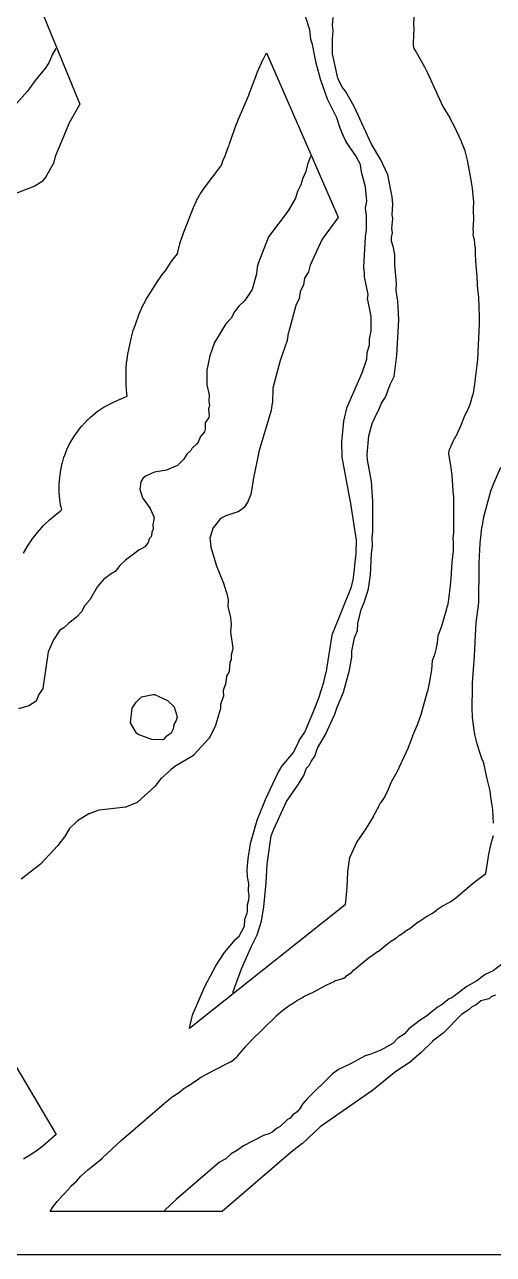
# Model space of a CAD drawing. Header units: millimetres. Extents: x 0 to 841, y 0 to 594.
# Drawn here: x 223.9 to 340.1, y 0 to 305 of the extents above; entities that cross this region are included whole.
import ezdxf

# ---------------------------------------------------------------- set-up
doc = ezdxf.new("R2010")
doc.units = ezdxf.units.MM
for name, color, linetype in [('CUT', 1, 'Continuous'), ('ENGRAVE', 5, 'Continuous'), ('SHEET_EDGE_DO_NOT_CUT', 8, 'Continuous')]:
    doc.layers.add(name, color=color, linetype=linetype)

msp = doc.modelspace()

# ---------------------------------------------------------------- linework, layer by layer
at = {"layer": 'CUT'}
for points in [[(222.27, 322.62), (237.54, 285.27), (234.85, 280.45), (234.85, 280.45), (234.84, 280.42), (231.46, 272.29), (231.45, 272.26), (231, 270.56), (230.99, 270.52), (230.98, 270.48), (230.96, 270.44), (229.25, 267.4), (229.23, 267.36), (229.2, 267.32), (228.1, 266.04), (228.06, 266), (228.02, 265.97), (227.98, 265.94), (226.25, 264.89), (226.21, 264.87), (226.17, 264.85), (219.1, 262.12)], [(320.38, 306.83), (320.3, 304.97), (320.3, 304.95), (320.36, 304.11), (320.36, 304.06), (320.32, 302.17), (320.32, 302.14), (320.22, 300.69), (320.22, 300.67), (320.23, 299.92), (320.23, 299.91), (320.23, 299.9), (320.4, 299.09), (320.4, 299.07), (320.41, 299.07), (320.86, 298.34), (320.87, 298.33), (323, 294.57), (323.01, 294.55), (323.77, 293.05), (323.78, 293.03), (327.59, 284.73), (327.61, 284.71), (329.33, 281.87), (329.34, 281.84), (330.4, 279.84), (330.41, 279.82), (332.14, 276.06), (332.15, 276.03), (333.02, 273.79), (333.03, 273.73), (333.62, 271.39), (333.63, 271.36), (334.63, 265.97), (334.64, 265.95), (334.86, 264.45), (334.86, 264.43), (335.05, 262.65), (335.06, 262.63), (335.16, 261.05), (335.16, 261.01), (335.14, 259.42), (335.14, 259.4), (335.1, 258.58), (335.1, 258.56), (335.18, 257.01), (335.18, 256.97), (335.1, 255.16), (335.1, 255.13), (335.03, 254.36), (335.03, 254.32), (335.08, 253.51), (335.08, 253.46), (335.06, 253.01), (335.06, 253), (335.06, 252.99), (335.32, 251.55), (335.32, 251.53), (335.55, 249.87), (335.56, 249.83), (335.64, 248.15), (335.64, 248.13), (335.66, 246.34), (335.66, 246.33), (335.98, 242.54), (335.99, 242.52), (336.06, 240.53), (336.06, 240.5), (336.06, 240.42), (336.06, 240.41), (336.06, 240.39), (336.2, 239.48), (336.2, 239.46), (336.41, 237.32), (336.41, 237.3), (336.62, 232.72), (336.62, 232.7), (336.61, 230.79), (336.61, 230.76), (336.15, 221.97), (336.15, 221.95), (336.02, 220.55), (336.02, 220.53), (335.37, 215.27), (335.36, 215.25), (334.98, 213.12), (334.97, 213.07), (334.35, 211.01), (334.34, 210.96), (333.5, 208.97), (333.48, 208.94), (332.89, 207.74), (332.89, 207.72), (332, 205.43), (331.99, 205.4), (331.17, 203.58), (331.15, 203.53), (330.36, 202.16), (330.35, 202.14), (329.52, 200.28), (329.5, 200.23), (329.03, 199.41), (329.03, 199.4), (329.03, 199.39), (328.96, 198.7), (328.96, 198.69), (328.96, 198.67), (329.58, 195.07), (329.59, 195.05), (329.82, 193.16), (329.82, 193.14), (330.18, 188.24), (330.19, 188.22), (330.24, 186.62), (330.24, 186.6), (330.19, 179.09), (330.19, 179.07), (330.09, 177.55), (330.09, 177.53), (330.14, 176.72), (330.14, 176.69), (330.14, 174.54), (330.13, 174.49), (329.89, 172.35), (329.89, 172.33), (329.79, 171.74), (329.79, 171.71), (329.6, 167.64), (329.6, 167.62), (329.44, 165.94), (329.44, 165.92), (328.98, 162.45), (328.98, 162.43), (328.7, 160.83), (328.69, 160.79), (328.27, 159.21), (328.27, 159.19), (327.22, 155.8), (327.21, 155.77), (326.4, 153.61), (326.39, 153.59), (326.39, 153.58), (326.38, 153.45), (326.38, 153.43), (326.2, 151.75), (326.19, 151.71), (325.87, 150.06), (325.86, 150.02), (325.4, 148.41), (325.39, 148.37), (324.96, 147.25), (324.96, 147.24), (324.95, 147.23), (324.73, 145), (324.73, 144.97), (324.2, 141.7), (324.2, 141.68), (323.74, 139.57), (323.73, 139.54), (322.24, 134.13), (322.23, 134.1), (321.31, 131.5), (321.3, 131.47), (320.05, 128.58), (320.04, 128.56), (319.73, 127.62), (319.72, 127.59), (318.96, 125.68), (318.95, 125.65), (316.65, 120.64), (316.64, 120.62), (315.83, 119.04), (315.82, 119.02), (314.82, 117.27), (314.82, 117.26), (314.81, 117.25), (314.72, 116.97), (314.71, 116.95), (314.03, 115.27), (314.01, 115.22), (313.18, 113.62), (313.16, 113.58), (312.19, 112.05), (312.17, 112.03), (312.08, 111.9), (312.07, 111.88), (311.62, 111.05), (311.6, 111), (311.39, 110.68), (311.38, 110.67), (311.38, 110.66), (311.16, 110.16), (311.14, 110.12), (310.31, 108.57), (310.3, 108.55), (308.99, 106.36), (308.98, 106.34), (308.26, 105.22), (308.25, 105.21), (306.24, 102.31), (306.24, 102.3), (306.23, 102.29), (304.48, 98.54), (304.47, 98.52), (304.47, 98.51), (303.96, 94.88), (303.96, 94.86), (303.76, 91.12), (303.76, 91.11), (303.68, 90.1), (303.68, 90.09), (303.32, 86.72), (264.74, 55.99), (264.76, 56.17), (264.76, 56.17), (264.77, 56.23), (265.62, 59.67), (265.64, 59.71), (265.65, 59.75), (268.58, 66.45), (268.6, 66.48), (271.25, 71.54), (271.28, 71.58), (273.4, 74.85), (273.44, 74.9), (276.06, 78.03), (276.1, 78.07), (277.04, 78.92), (277.05, 78.93), (277.06, 78.94), (278.38, 81.38), (278.39, 81.39), (278.39, 81.4), (278.46, 83.01), (278.46, 83.07), (278.47, 83.12), (278.49, 83.17), (279.01, 84.48), (279.02, 84.49), (279.02, 84.5), (279.18, 85.3), (279.18, 85.31), (279.18, 85.32), (279.12, 86.57), (279.12, 86.62), (279.12, 86.67), (279.13, 86.73), (279.47, 87.91), (279.47, 87.93), (279.48, 87.94), (279.55, 88.78), (279.55, 88.79), (279.55, 88.81), (279.35, 90.15), (279.35, 90.21), (279.35, 90.27), (279.5, 91.96), (279.5, 91.97), (279.5, 91.98), (279.15, 93.68), (279.14, 93.74), (279.02, 95.44), (279.02, 95.49), (279.03, 95.53), (279.31, 98.19), (279.32, 98.21), (279.87, 101.86), (279.89, 101.92), (281.54, 107.66), (281.56, 107.71), (283.6, 112.83), (283.61, 112.86), (286.57, 119.16), (286.59, 119.19), (287.73, 121.21), (287.75, 121.25), (287.78, 121.29), (290.55, 124.48), (290.55, 124.49), (290.56, 124.5), (291.94, 127.39), (291.97, 127.45), (293.34, 129.5), (293.34, 129.51), (293.35, 129.52), (295.49, 134.61), (295.49, 134.61), (296.94, 138.23), (296.95, 138.25), (298.1, 141.94), (298.1, 141.96), (298.6, 144.17), (298.61, 144.19), (300.12, 153.6), (300.14, 153.65), (300.15, 153.7), (304.9, 165.57), (304.9, 165.58), (304.9, 165.59), (305.39, 167.75), (305.39, 167.78), (306.12, 173.87), (306.12, 173.89), (306.14, 177.1), (306.14, 177.11), (306.14, 177.12), (304.87, 185.69), (304.87, 185.7), (302.61, 197.75), (302.6, 197.79), (302.6, 197.83), (302.5, 201.43), (302.51, 201.5), (303.06, 206.62), (303.07, 206.68), (303.78, 209.84), (303.79, 209.89), (303.81, 209.93), (307.55, 218.61), (307.56, 218.63), (308.71, 222.05), (308.72, 222.06), (308.72, 222.07), (308.8, 223.56), (308.8, 223.62), (308.82, 223.68), (309.38, 225.53), (309.38, 225.54), (309.38, 225.56), (309.39, 226.89), (309.39, 226.94), (309.4, 226.98), (309.78, 229.05), (309.78, 229.06), (309.78, 229.07), (309.8, 232.58), (309.8, 232.59), (309.8, 232.61), (308.95, 236.75), (308.95, 236.8), (308.94, 236.84), (308.94, 236.89), (309.04, 238.03), (309.04, 238.04), (309.04, 238.05), (308.16, 242.47), (308.15, 242.52), (308.15, 242.58), (308.17, 243.46), (308.17, 243.47), (308.17, 243.48), (307.97, 244.72), (307.97, 244.78), (307.97, 244.83), (308.39, 252.36), (308.39, 252.4), (308.63, 254.1), (308.63, 254.14), (308.62, 257.62), (308.62, 257.65), (308.43, 259.42), (308.43, 259.47), (308.43, 259.52), (308.44, 259.57), (308.77, 261.18), (308.78, 261.19), (308.77, 261.21), (308.38, 264.75), (308.37, 264.79), (307.42, 268.38), (307.41, 268.45), (307.19, 270.26), (307.19, 270.27), (307.18, 270.28), (306.17, 272.17), (306.16, 272.19), (303.63, 275.96), (303.6, 276), (303.12, 276.92), (303.11, 276.95), (302.12, 279.3), (302.1, 279.35), (301.29, 281.9), (301.28, 281.91), (301.28, 281.92), (298.97, 286.48), (298.95, 286.54), (297.28, 291.46), (297.27, 291.49), (296.07, 295.79), (296.06, 295.83), (295.24, 300.06), (295.23, 300.08), (294.86, 301.33), (294.85, 301.37), (294.84, 301.42), (294.57, 303.71), (294.57, 303.72), (294.56, 303.73), (293.52, 307)], [(223.61, 173.89), (224.42, 175.36), (224.44, 175.38), (225.62, 177.26), (225.65, 177.3), (227.04, 179.03), (227.06, 179.05), (228.64, 180.82), (228.66, 180.83), (230.01, 182.19), (230.04, 182.22), (231.51, 183.45), (231.53, 183.46), (232.66, 184.3), (232.67, 184.31), (232.68, 184.32), (232.75, 184.4), (232.77, 184.43), (233.06, 184.73), (233.07, 184.73), (233.07, 184.75), (232.89, 185.41), (232.88, 185.45), (232.57, 187.22), (232.56, 187.26), (232.42, 189.04), (232.41, 189.09), (232.43, 190.88), (232.43, 190.92), (232.61, 192.71), (232.62, 192.73), (232.88, 194.51), (232.88, 194.53), (233.22, 196.25), (233.23, 196.29), (233.71, 197.97), (233.72, 198.01), (234.35, 199.63), (234.37, 199.67), (235.14, 201.24), (235.17, 201.27), (236.08, 202.77), (236.09, 202.79), (236.63, 203.59), (236.65, 203.61), (238, 205.38), (238.03, 205.43), (239.57, 207.03), (239.59, 207.05), (240.22, 207.64), (240.24, 207.66), (241.85, 209.01), (241.89, 209.04), (243.63, 210.2), (243.68, 210.23), (245.54, 211.2), (245.56, 211.22), (247.76, 212.22), (247.78, 212.23), (249.27, 212.83), (249.29, 212.83), (249.28, 212.85), (249.19, 213.4), (249.18, 213.45), (249.06, 215.77), (249.05, 215.8), (249.07, 219.42), (249.07, 219.45), (249.17, 221.35), (249.18, 221.4), (249.46, 223.28), (249.47, 223.3), (250.17, 226.77), (250.18, 226.8), (250.91, 229.45), (250.92, 229.49), (252.08, 232.8), (252.09, 232.82), (252.9, 234.79), (252.93, 234.83), (253.94, 236.7), (253.96, 236.72), (256.79, 241.29), (256.8, 241.3), (257.71, 242.65), (257.74, 242.68), (258.69, 243.86), (258.7, 243.88), (259.95, 245.79), (259.97, 245.82), (261.04, 247.24), (261.05, 247.26), (261.81, 248.18), (261.82, 248.19), (261.82, 248.2), (261.86, 248.5), (261.87, 248.54), (262.27, 250.27), (262.28, 250.3), (262.54, 251.21), (262.55, 251.23), (263.16, 253.06), (263.17, 253.08), (265.75, 259.66), (265.75, 259.68), (266.48, 261.31), (266.5, 261.35), (267.36, 262.89), (267.39, 262.93), (268.4, 264.4), (268.41, 264.42), (272.52, 269.87), (272.54, 269.9), (272.66, 270.11), (272.66, 270.12), (272.67, 270.13), (273.03, 271.16), (273.05, 271.19), (273.72, 272.66), (273.72, 272.68), (274.45, 274.74), (274.46, 274.77), (274.6, 275.09), (274.61, 275.13), (274.7, 275.44), (274.7, 275.47), (275.3, 277.34), (275.31, 277.36), (276.53, 280.63), (276.54, 280.64), (276.84, 281.39), (276.84, 281.4), (279.43, 287.54), (279.44, 287.55), (281.17, 292.15), (281.18, 292.16), (281.63, 293.26), (281.63, 293.27), (283.06, 296.47), (283.08, 296.5), (283.87, 297.98), (283.87, 297.99), (301.64, 257.25), (301.59, 257.15), (301.59, 257.15), (301.55, 257.08), (297.64, 251.81), (297.63, 251.8), (297.63, 251.79), (294.72, 245.38), (294.71, 245.37), (294.71, 245.36), (294.25, 243.67), (294.23, 243.63), (294.21, 243.58), (294.19, 243.54), (293.31, 242.12), (293.3, 242.11), (293.3, 242.1), (293, 240.44), (292.99, 240.4), (292.97, 240.35), (292.96, 240.31), (292.2, 238.76), (292.19, 238.75), (292.19, 238.73), (291.95, 237.07), (291.94, 237.02), (291.92, 236.97), (291.9, 236.92), (291.14, 235.36), (291.13, 235.35), (291.13, 235.33), (289.27, 228.54), (289.26, 228.51), (288.99, 226.76), (288.98, 226.71), (288.97, 226.67), (287.27, 221.68), (287.27, 221.67), (285.39, 214.86), (285.39, 214.85), (285.39, 214.83), (285.3, 211.16), (285.29, 211.09), (285.01, 209.37), (285, 209.3), (281.94, 199.09), (281.93, 199.07), (280.52, 192.07), (280.52, 192.06), (279.95, 188.45), (279.93, 188.4), (279.92, 188.34), (279.34, 186.87), (279.32, 186.83), (279.29, 186.79), (278.33, 185.28), (278.3, 185.25), (278.27, 185.21), (278.24, 185.18), (278.21, 185.15), (277.11, 184.34), (277.06, 184.31), (277.02, 184.28), (276.97, 184.26), (274, 183.24), (273.97, 183.23), (272.43, 182.49), (272.42, 182.49), (272.41, 182.48), (270.67, 180.28), (270.66, 180.27), (270.66, 180.26), (269.85, 177.86), (269.84, 177.85), (269.84, 177.84), (270.04, 175.45), (270.04, 175.43), (270.04, 175.42), (271.33, 171), (271.34, 170.98), (273.16, 166.49), (273.17, 166.46), (273.88, 164.33), (273.9, 164.28), (274.31, 162.34), (274.32, 162.29), (274.32, 162.23), (274.28, 160.7), (274.28, 160.69), (274.28, 160.68), (274.92, 157.96), (274.94, 157.89), (275.09, 156.24), (275.1, 156.2), (275.09, 156.16), (274.96, 154.37), (274.96, 154.35), (274.96, 154.34), (275.53, 150.38), (275.53, 150.34), (275.53, 150.29), (275.53, 150.24), (275.52, 150.19), (275.13, 148.6), (275.13, 148.59), (275.13, 148.58), (275.05, 147.5), (275.04, 147.45), (275.03, 147.4), (275.02, 147.36), (275, 147.31), (274.76, 146.85), (274.76, 146.84), (274.76, 146.82), (274.6, 144.64), (274.6, 144.59), (274.59, 144.54), (274.57, 144.5), (274.56, 144.45), (274.53, 144.41), (273.91, 143.39), (273.9, 143.37), (273.9, 143.36), (273.67, 141.39), (273.66, 141.34), (273.64, 141.28), (273.13, 139.89), (273.13, 139.88), (273.13, 139.87), (273.16, 138.48), (273.16, 138.44), (273.15, 138.39), (273.15, 138.35), (273.13, 138.31), (272.47, 136.36), (272.46, 136.34), (272.46, 136.33), (272.42, 135.31), (272.42, 135.27), (272.41, 135.23), (272.4, 135.18), (271.2, 131.19), (271.18, 131.15), (271.17, 131.11), (269.65, 128.06), (269.63, 128.02), (269.6, 127.99), (269.57, 127.95), (265.86, 123.86), (265.83, 123.82), (265.79, 123.79), (265.75, 123.76), (261.1, 120.99), (261.08, 120.97), (260.21, 120.28), (260.19, 120.27), (257.69, 118), (257.68, 117.99), (257.67, 117.99), (256.21, 116.12), (256.19, 116.08), (256.15, 116.05), (251.9, 112.19), (251.85, 112.15), (251.81, 112.12), (251.76, 112.1), (249.1, 110.97), (249.06, 110.96), (249.01, 110.94), (248.96, 110.94), (242.34, 110.18), (242.32, 110.18), (242.31, 110.17), (239.85, 109.27), (239.84, 109.27), (239.83, 109.26), (236.96, 107.49), (236.95, 107.48), (236.94, 107.48), (235.03, 105.64), (235.03, 105.63), (235.02, 105.62), (234.01, 103.95), (233.98, 103.9), (232.08, 101.41), (232.05, 101.37), (227.9, 96.87), (227.87, 96.84), (227.84, 96.82), (223.05, 93.08)], [(340.17, 106.92), (339.99, 110.28), (339.99, 110.31), (339.72, 111.79), (339.72, 111.81), (339.5, 113.38), (339.5, 113.4), (339.34, 114.97), (339.34, 114.98), (339.34, 114.99), (338.59, 117.92), (338.59, 117.93), (338.4, 118.72), (338.4, 118.73), (337.75, 121.8), (337.75, 121.81), (337.74, 121.82), (337.46, 122.49), (337.45, 122.51), (336.66, 124.73), (336.65, 124.76), (335.92, 127.24), (335.92, 127.26), (335.51, 128.92), (335.5, 128.97), (335.25, 130.66), (335.24, 130.68), (334.97, 133.19), (334.97, 133.22), (334.85, 135.58), (334.85, 135.61), (334.9, 140.38), (334.9, 140.4), (334.96, 141.7), (334.96, 141.72), (335.47, 148.33), (335.47, 148.34), (335.76, 155.15), (335.77, 155.17), (335.88, 156.62), (335.88, 156.64), (336.47, 161.65), (336.47, 161.68), (336.56, 170.53), (336.56, 170.54), (336.59, 171.43), (336.59, 171.44), (336.86, 176.43), (336.86, 176.44), (336.98, 177.76), (336.98, 177.78), (337.29, 180.35), (337.3, 180.38), (337.77, 182.89), (337.77, 182.92), (339.03, 187.81), (339.03, 187.83), (339.48, 189.32), (339.49, 189.36), (340.05, 190.81), (340.06, 190.83), (341.97, 195.21)], [(340.66, 64.33), (339.71, 63.95), (339.7, 63.95), (339.69, 63.94), (339.18, 63.47), (339.14, 63.44), (339.1, 63.41), (339.06, 63.39), (339.01, 63.37), (338.97, 63.35), (337.04, 62.86), (337.03, 62.86), (337.02, 62.85), (335.83, 61.87), (335.8, 61.84), (335.76, 61.82), (335.72, 61.8), (334.71, 61.33), (334.7, 61.33), (334.69, 61.32), (334.19, 60.81), (334.15, 60.78), (334.11, 60.75), (332.21, 59.51), (332.2, 59.5), (332.19, 59.49), (327.72, 54.95), (327.67, 54.91), (325.04, 52.85), (325.01, 52.83), (322.23, 50.08), (322.2, 50.06), (319.75, 47.92), (319.7, 47.88), (315.93, 45.35), (315.91, 45.34), (309.69, 40.33), (309.66, 40.3), (297.19, 31.66), (297.17, 31.64), (292.67, 27.46), (292.64, 27.43), (290, 25.36), (289.99, 25.35), (272.84, 10.62), (230.19, 10.62), (230.79, 11.61), (230.82, 11.65), (231.96, 13.16), (231.99, 13.2), (233.28, 14.6), (233.3, 14.61), (233.63, 14.94), (233.65, 14.96), (233.88, 15.25), (233.89, 15.27), (235.39, 16.95), (235.43, 16.99), (236.76, 18.18), (236.78, 18.21), (237.84, 19.41), (237.88, 19.45), (239.53, 20.95), (239.55, 20.97), (243.16, 23.9), (243.17, 23.91), (247.83, 28.24), (247.84, 28.25), (248.4, 28.75), (248.4, 28.76), (259.12, 38), (259.14, 38.01), (260.79, 39.29), (260.83, 39.32), (262.03, 40.06), (262.06, 40.08), (263.17, 41), (263.21, 41.04), (265.05, 42.24), (265.07, 42.26), (265.66, 42.6), (265.69, 42.62), (266.27, 43.05), (266.29, 43.06), (267.59, 43.94), (267.62, 43.96), (268.99, 44.73), (269.01, 44.74), (273.93, 47.26), (273.95, 47.27), (275.12, 47.81), (275.13, 47.82), (275.14, 47.83), (275.15, 47.84), (275.16, 47.85), (276.51, 49.04), (276.55, 49.07), (276.74, 49.21), (276.75, 49.22), (276.76, 49.23), (277.55, 50.26), (277.57, 50.28), (278.69, 51.59), (278.71, 51.61), (279.93, 52.92), (279.95, 52.94), (286.28, 59.12), (286.29, 59.13), (287.38, 60.12), (287.41, 60.14), (288.57, 61.05), (288.58, 61.06), (290.01, 62.08), (290.03, 62.1), (291.51, 63.06), (291.55, 63.09), (293.11, 63.92), (293.13, 63.93), (295.6, 65.1), (295.61, 65.11), (298.64, 66.77), (298.67, 66.78), (300.78, 67.78), (300.83, 67.81), (303.04, 68.55), (303.07, 68.56), (303.08, 68.56), (303.11, 68.57), (303.22, 68.61), (303.23, 68.62), (303.24, 68.63), (303.69, 69.05), (303.73, 69.08), (304.98, 69.99), (304.99, 70), (304.99, 70), (305.55, 70.56), (305.58, 70.59), (306.75, 71.59), (306.77, 71.61), (309.51, 73.78), (309.54, 73.79), (311.41, 75.11), (311.44, 75.12), (311.87, 75.39), (311.9, 75.41), (313.53, 76.76), (313.55, 76.77), (314.96, 77.83), (315, 77.85), (315.96, 78.45), (315.98, 78.46), (316.87, 79.15), (316.89, 79.17), (318.21, 80.11), (318.25, 80.14), (319.1, 80.64), (319.12, 80.66), (321.5, 82.45), (321.53, 82.47), (323.79, 83.94), (323.82, 83.96), (324.99, 84.61), (325.02, 84.63), (325.92, 85.32), (325.94, 85.34), (327.68, 86.53), (327.73, 86.56), (329.59, 87.55), (329.59, 87.56), (329.6, 87.56), (330.77, 88.45), (330.78, 88.46), (335.23, 92.21), (335.24, 92.22), (336.24, 93.01), (336.25, 93.01), (338.25, 94.49), (338.26, 94.5), (338.26, 94.51), (338.99, 99.26), (338.99, 99.3), (339.58, 101.91), (339.58, 101.94), (340.16, 103.89)], [(214.96, 57.88), (231.73, 29.73), (228.37, 26.86), (228.36, 26.85), (227.1, 25.86), (227.07, 25.83), (225.73, 24.95), (225.71, 24.94), (223.6, 23.66)]]:
    msp.add_lwpolyline(points, dxfattribs=at)
at = {"layer": 'ENGRAVE'}
for points in [[(275.47, 64.92), (277.64, 70.83), (280.14, 76.48), (281.56, 79.25), (282.61, 82.67), (283.16, 86.2), (283.79, 92.18), (284.03, 96.8), (285.02, 103.85), (285.66, 105.5), (288.83, 112.29), (291.81, 116.6), (293.12, 118.8), (293.78, 120.56), (294.45, 121.29), (294.89, 122.22), (295.83, 123.56), (296.54, 125.59), (298.46, 128.95), (300.77, 133.99), (301.36, 135.75), (302.96, 139.43), (304.45, 144.87), (304.98, 148.16), (305.04, 149.59), (305.65, 152.93), (306.42, 154.72), (306.54, 156.48), (307.33, 159.95), (308.1, 161.67), (309.15, 165.08), (309.62, 168.57), (309.87, 173.85), (310.17, 175.64), (310.04, 177.96), (310.19, 179.22), (310.24, 186.75), (309.87, 191.67), (308.94, 197.09), (308.85, 198.38), (309.27, 203), (310.09, 206.07), (311.19, 208.53), (311.66, 209.27), (312.38, 211.14), (313.35, 212.64), (314.55, 215.74), (315.52, 217.73), (316.18, 223.01), (316.64, 231.82), (316.43, 236.42), (316.03, 239.02), (316.06, 240.82), (315.67, 245.39), (315.64, 247.96), (315.32, 249.76), (314.87, 251.28), (314.84, 252.23), (315.08, 253.36), (314.96, 254.44), (315.18, 256.91), (315.02, 257.72), (315.17, 260.49), (314.98, 262.29), (313.96, 267.71), (312.23, 271.5), (309.9, 275.34), (305.6, 284.7), (303.46, 288.47), (302.65, 289.49), (301.51, 291.71), (300.25, 297.74), (300.21, 301.27), (300.37, 303.55), (300.21, 304.86), (300.38, 306.75)], [(231.58, 299.07), (230.74, 297.49), (229.97, 295.68), (229.16, 294.36), (226.46, 291.11), (224.59, 288.51), (217.34, 280.39)], [(294.76, 272.28), (294.03, 270.33), (293.57, 268.59), (292.86, 266.91), (292.39, 265.26), (291.57, 263.65), (291.05, 261.98), (289.25, 258.84), (284.37, 252.37), (281.79, 245.77), (281.52, 244.84), (281.36, 243.17), (280.31, 239.34), (278.45, 236.55), (277.01, 235.21), (275.93, 233.77), (275.05, 232.19), (273.79, 230.76), (270.95, 226.17), (269.78, 222.83), (269.07, 219.34), (269.05, 215.69), (269.65, 213.18), (269.53, 211.56), (269.68, 210.55), (269.46, 209.69), (269.67, 207.91), (269.55, 207.56), (268.68, 206.2), (268.67, 204.65), (268.49, 204.04), (267.47, 202.87), (266.87, 201.46), (266.53, 200.99), (265.34, 199.91), (265.06, 199.35), (264.13, 198.49), (263.28, 197.18), (261.76, 195.69), (259.04, 194.48), (256.09, 194.04), (253.87, 193.02), (253.22, 192.42), (252.67, 191.59), (252.4, 189.8), (253.1, 187.63), (254.97, 185), (256.02, 182.78), (255.64, 180.93), (255.72, 179.85), (255.43, 179.11), (255.31, 178.18), (255.14, 177.85), (254.75, 177.48), (254.49, 176.57), (253.65, 175.47), (252.23, 174.65), (248.9, 172.2), (247.48, 170.88), (246.32, 169.4), (245.56, 168.98), (243.52, 167.45), (241.92, 165.67), (240.08, 162.35), (238.83, 160.94), (237.94, 159.4), (236.77, 158.03), (234.71, 156.45), (233.62, 155.42), (232.64, 154.84), (231, 152.39), (229.72, 149.44), (228.39, 140.32), (227.38, 138.85), (226.76, 137.24), (224.95, 136.04), (222.37, 135.33)], [(260.88, 131.4), (260.73, 130.24), (260.21, 129.25), (258.92, 128.37), (258.38, 127.76), (258.06, 127.58), (255.38, 127.69), (252, 128.96), (251.62, 129.27), (250.15, 131.8), (250.52, 135.51), (251.53, 136.96), (252.89, 138.25), (255.72, 138.88), (256.11, 138.86), (259.34, 137.35), (260.93, 135.81), (261.71, 133.36), (261.49, 132.41), (260.88, 131.4)], [(343.29, 72.85), (340.03, 70.36), (338.1, 69.46), (336.02, 67.86), (333.54, 66.48), (329.78, 63.65), (329.17, 63.39), (327.2, 61.85), (326.24, 61.31), (323.54, 59.09), (321.93, 58.1), (319.17, 55.91), (317.98, 54.63), (316.43, 53.63), (315.18, 52.32), (312.17, 50.69), (309.7, 49.63), (308.28, 49.25), (304.72, 47.29), (301.7, 45.86), (300.26, 44.82), (293.91, 38.62), (292.77, 37.29), (292.2, 36.25), (291.49, 35.39), (290.42, 34.64), (289.69, 33.81), (289.07, 33.48), (287.25, 31.71), (286.3, 31.26), (285.28, 30.31), (284.7, 30.01), (283.07, 29.47), (278.12, 26.94), (276.65, 25.85), (275.1, 24.96), (273.79, 23.73), (272.19, 22.86), (261.46, 13.61), (258.58, 10.92)]]:
    msp.add_lwpolyline(points, dxfattribs=at)
at = {"layer": 'SHEET_EDGE_DO_NOT_CUT'}
msp.add_lwpolyline([(0, 0), (841, 0), (841, 594), (0, 594)], close=True, dxfattribs=at)

doc.saveas('drawing.dxf')
